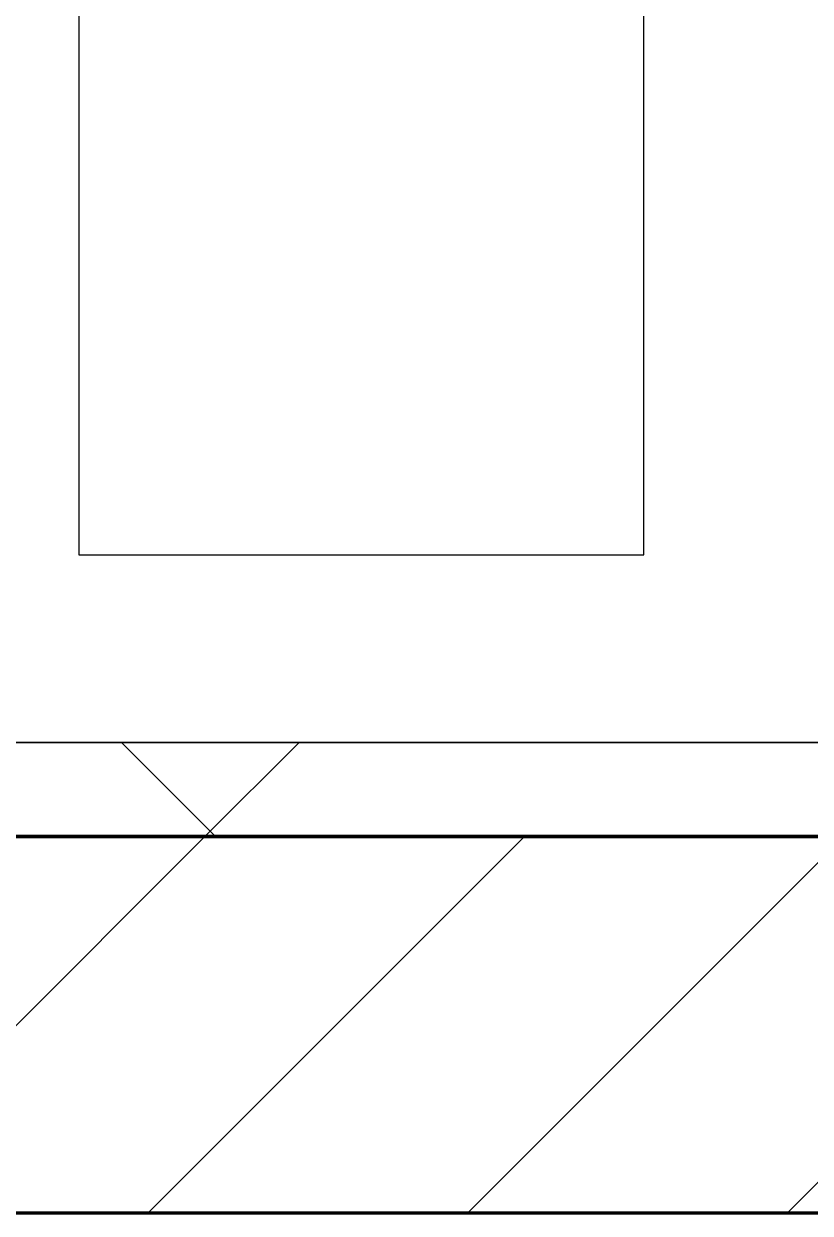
# Model space of a CAD drawing. Header units: millimetres. Extents: x -853432 to -773672, y -18171 to 22484.
# Drawn here: x -814262 to -813844, y -4021 to -3389 of the extents above; entities that cross this region are included whole.
import ezdxf
from ezdxf.xclip import XClip

# ---------------------------------------------------------------- set-up
doc = ezdxf.new("R2010")
doc.units = ezdxf.units.MM
doc.header["$XCLIPFRAME"] = 0
doc.layers.add('000 - WIPEOUT', color=250, linetype='Continuous')
doc.layers.add('A11_ALU.SOLID SHEET', color=2, linetype='Continuous')
for name, color, linetype, lineweight in [('A-GLAZ-CURT', 2, 'Continuous', 9), ('A-WALL', 5, 'Continuous', 35), ('A-WALL-FNSH', 2, 'Continuous', 35), ('A-WALL-PATT', 1, 'Continuous', 35)]:
    doc.layers.add(name, color=color, linetype=linetype, lineweight=lineweight)

# ---------------------------------------------------------------- blocks, each defined once
blk = doc.blocks.new('PPLS-PP19_Custom Tile Pattern - Custom Tile Pattern-V121-4251-01 ENLARGED CONCOURSE LEVEL - REFLECTED CEILING PLAN - SHEET 2')
at = {"layer": 'A-GLAZ-CURT'}
for p, q in [((-300, 0), (300, 0)), ((300, 0), (-300, 0)), ((195.99, 0), (206.25, 0)), ((206.25, 0), (195.99, 0)), ((207.24, 0), (213.31, 0)), ((213.31, 0), (207.24, 0)), ((230.06, 0), (300, 0)), ((-300, -50), (300, -50)), ((300, -50), (-300, -50))]:
    blk.add_line(p, q, dxfattribs=at)
for points, knots in [([(-126.5, 0), (-122.44, 0), (-108.71, 0), (-86.68, 0), (-63.44, 0), (-54.4, 0), (-48.53, 0), (-30.79, 0), (-18.03, 0), (8.61, 0), (15.02, 0), (22.91, 0), (31, 0), (39.04, 0), (51.19, 0), (58.74, 0), (61.34, 0), (61.45, 0)], [-5231.017328, -5231.017328, -5231.017328, -5231.017328, -4994.692869, -4542.524482, -4008.285538, -3689.699207, -3546.54457, -3315.260113, -2864.387349, -2439.246196, -2084.094819, -1956.422387, -1818.904206, -1645.594513, -1443.202566, -1228.752106, -1120.932285, -1120.932285, -1120.932285, -1120.932285]), ([(31.18, 0), (25.97, 0), (11.99, 0), (-16.92, 0), (-47.42, 0), (-65.77, 0), (-66.37, 0), (-66.38, 0)], [-4496.803627, -4496.803627, -4496.803627, -4496.803627, -4222.080604, -3745.412743, -2981.410125, -2542.574734, -2498.224237, -2498.224237, -2498.224237, -2498.224237]), ([(76.63, 0), (74.8, 0), (67.65, 0), (53.52, 0), (37, 0), (24.07, 0), (12.82, 0), (-2.9, 0), (-20.62, 0), (-32.81, 0), (-44.85, 0), (-51.43, 0), (-51.79, 0)], [-3095.572228, -3095.572228, -3095.572228, -3095.572228, -2950.589685, -2634.532728, -2313.748533, -2106.613311, -1925.670641, -1617.263037, -1290.787923, -1039.307308, -819.71621, -644.910881, -644.910881, -644.910881, -644.910881]), ([(-36.78, 0), (-32.43, 0), (-19.22, 0), (8.83, 0), (43.36, 0), (70.92, 0), (82.12, 0), (83.66, 0)], [-6191.144455, -6191.144455, -6191.144455, -6191.144455, -5862.463379, -5340.621928, -4573.028122, -4094.177415, -3869.465285, -3869.465285, -3869.465285, -3869.465285]), ([(30.82, 0), (29.27, 0), (20.14, 0), (3.54, 0), (-16.58, 0), (-34.76, 0), (-36.04, 0)], [-10462.034656, -10462.034656, -10462.034656, -10462.034656, -10363.088938, -9884.23066, -9424.652049, -9182.880979, -9182.880979, -9182.880979, -9182.880979]), ([(-30.52, 0), (-27.11, 0), (-17.83, 0), (5.99, 0), (22.06, 0), (37.44, 0), (45.92, 0), (57.76, 0), (63.44, 0), (68.21, 0)], [-2323.618664, -2323.618664, -2323.618664, -2323.618664, -2142.497158, -1716.209403, -1206.526904, -1089.329421, -901.315459, -753.071572, -495.328968, -495.328968, -495.328968, -495.328968]), ([(-15.19, 0), (-13.07, 0), (7.48, 0), (42.82, 0), (88.72, 0), (120.63, 0), (138.28, 0), (138.53, 0)], [-461.142613, -461.142613, -461.142613, -461.142613, -429.606584, -390.253598, -346.313304, -291.370682, -290.5735, -290.5735, -290.5735, -290.5735]), ([(-0.67, 0), (0.98, 0), (5.53, 0), (15.97, 0), (22.54, 0), (24.49, 0)], [-218.463951, -218.463951, -218.463951, -218.463951, -206.416616, -198.214427, -187.717507, -187.717507, -187.717507, -187.717507]), ([(70.61, 0), (66.16, 0), (55.8, 0), (39.61, 0), (24.74, 0), (8.89, 0), (-0.08, 0), (-0.6, 0)], [-4647.237329, -4647.237329, -4647.237329, -4647.237329, -4326.416877, -4098.545751, -3766.694881, -3333.063701, -3306.766811, -3306.766811, -3306.766811, -3306.766811]), ([(-0.58, 0), (0.72, 0), (5.7, 0), (13.15, 0), (21.24, 0), (24.62, 0), (24.72, 0), (24.72, 0)], [-4852.56215, -4852.56215, -4852.56215, -4852.56215, -4785.90057, -4596.498881, -4445.288762, -4384.376941, -4376.041937, -4376.041937, -4376.041937, -4376.041937]), ([(103.09, 0), (101.08, 0), (86.31, 0), (63.34, 0), (35.84, 0), (12, 0), (4.03, 0), (-0.18, 0), (-0.53, 0)], [-375.435014, -375.435014, -375.435014, -375.435014, -369.147452, -330.153101, -307.516438, -285.83788, -246.234814, -242.468447, -242.468447, -242.468447, -242.468447]), ([(24.69, 0), (24.54, 0), (20.99, 0), (15.48, 0), (10.8, 0), (9.63, 0)], [-4368.572414, -4368.572414, -4368.572414, -4368.572414, -4306.476363, -4080.000647, -3772.857994, -3772.857994, -3772.857994, -3772.857994]), ([(18.16, 0), (19.15, 0), (24.25, 0), (25.66, 0), (26.12, 0)], [-5700.113719, -5700.113719, -5700.113719, -5700.113719, -5554.232259, -5302.431367, -5302.431367, -5302.431367, -5302.431367]), ([(114.39, 0), (114.2, 0), (112.08, 0), (105.42, 0), (92.38, 0), (85.59, 0), (74.4, 0), (62.26, 0), (51.85, 0), (43.81, 0), (29.53, 0), (20.67, 0), (18.85, 0), (18.16, 0)], [-8148.58938, -8148.58938, -8148.58938, -8148.58938, -8105.191388, -7723.759874, -7531.75727, -7135.649961, -6924.452779, -6738.82075, -6548.303034, -6314.283804, -6135.05769, -5972.647715, -5832.674503, -5832.674503, -5832.674503, -5832.674503]), ([(27.44, 0), (27.9, 0), (29.54, 0), (38.07, 0), (53.39, 0), (71.67, 0), (84.83, 0), (86.01, 0), (92.51, 0), (94.33, 0)], [-5037.309798, -5037.309798, -5037.309798, -5037.309798, -4887.603822, -4705.298446, -4353.683244, -3960.84581, -3759.045785, -3336.541051, -2783.776468, -2783.776468, -2783.776468, -2783.776468]), ([(27.89, 0), (29.09, 0), (33.4, 0), (48.37, 0), (71.92, 0), (100.57, 0), (116.36, 0), (128.63, 0), (128.95, 0)], [-147.777612, -147.777612, -147.777612, -147.777612, -135.792042, -118.513713, -97.899267, -63.759246, -39.050993, -35.895543, -35.895543, -35.895543, -35.895543]), ([(53.18, 0), (53.06, 0), (52.22, 0), (44.99, 0), (36.46, 0), (30.82, 0)], [-622.740158, -622.740158, -622.740158, -622.740158, -566.066452, -360.610861, 0, 0, 0, 0]), ([(136.44, 0), (121.66, 0), (86.93, 0), (51.16, 0), (31.18, 0)], [-106.750556, -106.750556, -106.750556, -106.750556, -59.610984, 0, 0, 0, 0]), ([(168.37, 0), (167.68, 0), (162.47, 0), (147.02, 0), (109.77, 0), (76.86, 0), (57.82, 0), (46.51, 0), (41.18, 0), (36.02, 0), (35.54, 0), (35.54, 0)], [-543.375029, -543.375029, -543.375029, -543.375029, -530.793311, -458.593899, -401.860199, -357.622665, -341.267687, -334.000314, -326.15566, -319.318397, -317.489778, -317.489778, -317.489778, -317.489778]), ([(36.29, 0), (37.77, 0), (48.82, 0), (57.87, 0), (65.28, 0), (67.8, 0)], [-314.598523, -314.598523, -314.598523, -314.598523, -305.899624, -287.17622, -277.699086, -277.699086, -277.699086, -277.699086]), ([(61.47, 0), (61.47, 0), (61.21, 0), (54.61, 0), (53.71, 0), (53.56, 0)], [-1113.311073, -1113.311073, -1113.311073, -1113.311073, -1096.402191, -891.204116, -747.28819, -747.28819, -747.28819, -747.28819]), ([(68.35, 0), (75.66, 0), (98.06, 0), (124.45, 0), (132.42, 0), (134.6, 0)], [-277.002318, -277.002318, -277.002318, -277.002318, -249.500363, -194.761443, -152.241002, -152.241002, -152.241002, -152.241002]), ([(68.84, 0), (70.01, 0), (72.88, 0), (75.22, 0), (76.03, 0), (76.21, 0)], [-484.087222, -484.087222, -484.087222, -484.087222, -421.953223, -334.951786, -290.452333, -290.452333, -290.452333, -290.452333]), ([(76.22, 0), (75.58, 0), (73.64, 0), (71.05, 0), (70.61, 0)], [-193.634889, -193.634889, -193.634889, -193.634889, -31.537676, 0, 0, 0, 0]), ([(94.4, 0), (94.4, 0), (94.64, 0), (99.11, 0), (108.97, 0), (120.79, 0), (139.94, 0), (163.31, 0), (185.23, 0), (193.62, 0), (194.69, 0), (194.79, 0)], [-2348.345796, -2348.345796, -2348.345796, -2348.345796, -2310.419338, -2233.599744, -2052.234781, -1843.028543, -1530.39897, -1095.004608, -529.74427, -295.064701, -265.121568, -265.121568, -265.121568, -265.121568]), ([(129.02, 0), (129.02, 0), (124.41, 0), (122.35, 0), (114.96, 0), (108.04, 0), (103.09, 0)], [-35.386604, -35.386604, -35.386604, -35.386604, -31.430235, -22.807238, -15.488593, 0, 0, 0, 0]), ([(137.33, 0), (135.87, 0), (132.34, 0), (126.24, 0), (118.6, 0), (114.23, 0), (111.98, 0), (105.66, 0), (105.23, 0), (105.23, 0)], [-9761.703156, -9761.703156, -9761.703156, -9761.703156, -9677.714971, -9567.007022, -9453.21225, -9220.200448, -9012.77275, -8966.157302, -8929.495943, -8929.495943, -8929.495943, -8929.495943]), ([(105.26, 0), (105.52, 0), (111.01, 0), (112.65, 0), (113.59, 0)], [-8920.561005, -8920.561005, -8920.561005, -8920.561005, -8814.835624, -8577.462505, -8577.462505, -8577.462505, -8577.462505]), ([(128.58, 0), (128.8, 0), (130.16, 0), (134.34, 0), (137.17, 0)], [-633.326174, -633.326174, -633.326174, -633.326174, -627.736123, -618.981161, -618.981161, -618.981161, -618.981161]), ([(137.1, 0), (136, 0), (133.64, 0), (129.87, 0), (129.11, 0)], [-670.405967, -670.405967, -670.405967, -670.405967, -651.020627, -640.742133, -640.742133, -640.742133, -640.742133]), ([(137.65, 0), (143.01, 0), (152.78, 0), (161.24, 0), (162.19, 0), (162.75, 0)], [-618.494257, -618.494257, -618.494257, -618.494257, -602.094757, -592.980799, -581.414464, -581.414464, -581.414464, -581.414464]), ([(157.9, 0), (156.77, 0), (151.67, 0), (144.66, 0), (139.38, 0), (138.19, 0)], [-10292.955006, -10292.955006, -10292.955006, -10292.955006, -10098.273015, -9847.788484, -9778.307256, -9778.307256, -9778.307256, -9778.307256]), ([(193.8, 0), (193.33, 0), (190.11, 0), (183.13, 0), (171, 0), (161.95, 0), (161.28, 0), (158.35, 0), (157.85, 0), (157.77, 0)], [-11665.349007, -11665.349007, -11665.349007, -11665.349007, -11565.880756, -11105.624034, -10839.086983, -10768.332124, -10666.779182, -10580.760289, -10550.278881, -10550.278881, -10550.278881, -10550.278881]), ([(300, 0), (286.53, 0), (254.22, 0), (207.11, 0), (177.41, 0), (159.34, 0), (158.33, 0), (158.3, 0)], [-285.253232, -285.253232, -285.253232, -285.253232, -244.693688, -187.987675, -143.776725, -129.632772, -123.352749, -123.352749, -123.352749, -123.352749]), ([(159.07, 0), (159.13, 0), (160.84, 0), (165.21, 0), (174.15, 0), (185.98, 0), (200.52, 0), (206.04, 0), (206.26, 0)], [-115.643202, -115.643202, -115.643202, -115.643202, -114.681583, -87.660824, -65.295536, -41.623857, -24.459831, -23.741557, -23.741557, -23.741557, -23.741557]), ([(162.75, 0), (165.4, 0), (170.91, 0), (172.61, 0), (172.61, 0)], [-111.264224, -111.264224, -111.264224, -111.264224, -56.742688, -19.085662, -19.085662, -19.085662, -19.085662]), ([(247.1, 0), (246.76, 0), (245.04, 0), (238.34, 0), (226.56, 0), (221.1, 0), (200.27, 0), (182.99, 0), (174.27, 0), (169.67, 0), (168.99, 0)], [-9649.085549, -9649.085549, -9649.085549, -9649.085549, -9581.591397, -9406.094246, -9221.510254, -9016.44624, -8717.832359, -8253.978395, -8152.463617, -8069.855175, -8069.855175, -8069.855175, -8069.855175]), ([(215.22, 0), (214.62, 0), (210.55, 0), (203.98, 0), (187.54, 0), (175.3, 0), (169.49, 0)], [-203.825446, -203.825446, -203.825446, -203.825446, -198.527383, -184.406837, -162.427601, -142.916156, -142.916156, -142.916156, -142.916156]), ([(171.51, 0), (176.48, 0), (193.23, 0), (201.73, 0), (208.81, 0), (213.9, 0), (241.96, 0), (266.73, 0), (281.71, 0), (291.71, 0), (296.52, 0), (297.86, 0), (298.09, 0)], [-7971.819559, -7971.819559, -7971.819559, -7971.819559, -7784.112253, -7606.717214, -7289.299508, -7042.621073, -6582.165592, -6068.460911, -5766.029927, -5566.724884, -5280.360606, -5199.253518, -5199.253518, -5199.253518, -5199.253518]), ([(172.07, 0), (177.66, 0), (187.87, 0), (200.2, 0), (204.72, 0), (206.2, 0)], [-255.364076, -255.364076, -255.364076, -255.364076, -237.955587, -223.92608, -218.511851, -218.511851, -218.511851, -218.511851]), ([(206.73, 0), (207.3, 0), (210.06, 0), (213.96, 0), (215.11, 0)], [-217.881436, -217.881436, -217.881436, -217.881436, -215.862851, -208.75215, -208.75215, -208.75215, -208.75215]), ([(300, 0), (288.22, 0), (262, 0), (230.43, 0), (219.94, 0), (219.02, 0)], [-12528.858583, -12528.858583, -12528.858583, -12528.858583, -11905.454923, -11162.864862, -10856.732305, -10856.732305, -10856.732305, -10856.732305]), ([(219.9, 0), (220.86, 0), (227.84, 0), (242.06, 0), (246.54, 0), (246.96, 0)], [-10670.940496, -10670.940496, -10670.940496, -10670.940496, -10511.382485, -9925.173265, -9834.877357, -9834.877357, -9834.877357, -9834.877357]), ([(284.76, 0), (284.76, 0), (285.09, 0), (287.47, 0), (293.59, 0), (297.76, 0), (300, 0)], [-4110.630118, -4110.630118, -4110.630118, -4110.630118, -4053.389046, -3959.664717, -3862.421465, -3746.95702, -3746.95702, -3746.95702, -3746.95702]), ([(297.38, 0), (295.84, 0), (291.62, 0), (285.38, 0), (284.87, 0)], [-4803.172655, -4803.172655, -4803.172655, -4803.172655, -4358.271401, -4143.037883, -4143.037883, -4143.037883, -4143.037883])]:
    blk.add_open_spline(points, degree=3, knots=knots, dxfattribs=at)
for points in [[(24.49, 0), (25.23, 0), (25.72, 0), (26.04, 0)], [(80.35, 0), (79.57, 0), (78.27, 0), (76.63, 0)], [(84.06, 0), (83.48, 0), (82.41, 0), (81.72, 0)], [(168.74, 0), (168.74, 0), (169.81, 0), (171.51, 0)], [(195.11, 0), (194.91, 0), (194.44, 0), (193.8, 0)], [(206.82, 0), (213.88, 0), (220, 0), (230.06, 0)]]:
    blk.add_open_spline(points, degree=3, dxfattribs=at)
blk = doc.blocks.new('PPLS-PP19_Custom Tile Pattern - Custom Tile Pattern-V122-4251-01 ENLARGED CONCOURSE LEVEL - REFLECTED CEILING PLAN - SHEET 2')
at = {"layer": 'A-GLAZ-CURT'}
for p, q in [((-300, 0), (300, 0)), ((300, 0), (-300, 0)), ((-293.07, 0), (-275.75, 0)), ((-275.75, 0), (-293.07, 0)), ((-222.32, 0), (-205, 0)), ((-205, 0), (-222.32, 0)), ((-300, -50), (300, -50)), ((300, -50), (-300, -50))]:
    blk.add_line(p, q, dxfattribs=at)
at = {"layer": 'A-GLAZ-CURT', "flags": 128}
for points in [[(-300, 0), (-291.56, 0), (-283.3, 0), (-275.2, 0), (-267.26, 0), (-259.45, 0), (-251.77, 0), (-244.2, 0), (-236.74, 0), (-229.36, 0), (-222.06, 0), (-214.83, 0), (-207.71, 0), (-200.76, 0), (-194.02, 0), (-187.54, 0)], [(-160.27, 0), (-164.95, 0), (-169.65, 0), (-174.47, 0), (-179.49, 0), (-184.81, 0), (-190.44, 0), (-196.37, 0), (-202.58, 0), (-209.04, 0), (-215.73, 0), (-222.63, 0), (-229.72, 0), (-236.97, 0), (-244.39, 0), (-251.96, 0), (-259.67, 0), (-267.51, 0), (-275.48, 0), (-283.55, 0), (-291.73, 0), (-300, 0)], [(-186.92, 0), (-181.38, 0), (-175.58, 0), (-170.25, 0), (-165.64, 0), (-162.01, 0), (-159.53, 0), (-157.46, 0), (-154.52, 0), (-149.42, 0), (-141.84, 0), (-132.81, 0), (-126.08, 0)]]:
    blk.add_lwpolyline(points, dxfattribs=at)
at = {"layer": 'A-GLAZ-CURT'}
for points, knots in [([(-300, 0), (-284.65, 0), (-236.57, 0), (-174.61, 0), (-129.95, 0), (-110.8, 0), (-99.5, 0), (-91.46, 0)], [-5323.127839, -5323.127839, -5323.127839, -5323.127839, -4502.809032, -2700.551212, -1002.059161, -460.363443, 0, 0, 0, 0]), ([(-186.93, 0), (-195.66, 0), (-224.93, 0), (-262.56, 0), (-294.48, 0), (-300, 0)], [-15762.848151, -15762.848151, -15762.848151, -15762.848151, -15131.813646, -13729.592194, -13439.944408, -13439.944408, -13439.944408, -13439.944408]), ([(-186.92, 0), (-192.56, 0), (-210.35, 0), (-232.01, 0), (-255.22, 0), (-262.59, 0), (-264.9, 0), (-265.4, 0)], [-1723.539919, -1723.539919, -1723.539919, -1723.539919, -1400.429864, -858.079193, -543.655514, -208.940337, 0, 0, 0, 0]), ([(-258.6, 0), (-257.91, 0), (-257.02, 0), (-256.02, 0), (-255.88, 0)], [-5722.54675, -5722.54675, -5722.54675, -5722.54675, -5657.471696, -5647.400895, -5647.400895, -5647.400895, -5647.400895]), ([(-255.81, 0), (-252.63, 0), (-241.03, 0), (-225.99, 0), (-213.1, 0), (-200.75, 0), (-192.83, 0), (-187.88, 0)], [-5645.734042, -5645.734042, -5645.734042, -5645.734042, -5413.335975, -5017.494783, -4832.723979, -4666.091899, -4378.324359, -4378.324359, -4378.324359, -4378.324359]), ([(-187.78, 0), (-190.99, 0), (-202.64, 0), (-216.65, 0), (-231.26, 0), (-233.46, 0), (-234, 0)], [-1593.461244, -1593.461244, -1593.461244, -1593.461244, -1422.553702, -978.033455, -846.069444, -682.911962, -682.911962, -682.911962, -682.911962]), ([(-233.49, 0), (-233.44, 0), (-232.38, 0), (-230.74, 0), (-225.3, 0), (-223.63, 0)], [-455.274641, -455.274641, -455.274641, -455.274641, -440.605512, -119.536984, 0, 0, 0, 0]), ([(-223.63, 0), (-219.39, 0), (-206.63, 0), (-194.29, 0), (-186.93, 0)], [-5463.295695, -5463.295695, -5463.295695, -5463.295695, -5161.076232, -4764.286621, -4764.286621, -4764.286621, -4764.286621]), ([(-133.82, 0), (-135.51, 0), (-137.8, 0), (-149.31, 0), (-162.01, 0), (-174.57, 0), (-184.02, 0), (-186.93, 0)], [-2731.647847, -2731.647847, -2731.647847, -2731.647847, -2418.507304, -2308.929706, -2113.765672, -1763.376603, -1608.559613, -1608.559613, -1608.559613, -1608.559613]), ([(-72.93, 0), (-75.51, 0), (-91.45, 0), (-127.82, 0), (-167.88, 0), (-186.86, 0)], [-19442.345229, -19442.345229, -19442.345229, -19442.345229, -18935.241197, -17136.203329, -15764.469164, -15764.469164, -15764.469164, -15764.469164]), ([(-137.88, 0), (-140.56, 0), (-147.66, 0), (-147.69, 0), (-158.72, 0), (-174.02, 0), (-181.08, 0), (-186.26, 0), (-186.76, 0)], [-3187.727384, -3187.727384, -3187.727384, -3187.727384, -2919.378265, -2477.344047, -2237.412286, -2029.680487, -1755.085331, -1726.685667, -1726.685667, -1726.685667, -1726.685667]), ([(-186.42, 0), (-186.13, 0), (-180.73, 0), (-169.02, 0), (-152.12, 0), (-136.84, 0), (-127.33, 0), (-124.19, 0), (-123.43, 0), (-123.28, 0)], [-4755.090697, -4755.090697, -4755.090697, -4755.090697, -4739.070012, -4465.409639, -4149.119819, -3839.893365, -3647.167523, -3488.92562, -3439.852845, -3439.852845, -3439.852845, -3439.852845]), ([(-185.9, 0), (-180.08, 0), (-171.51, 0), (-158.7, 0), (-157.22, 0)], [-4339.918005, -4339.918005, -4339.918005, -4339.918005, -4000.813434, -3840.635403, -3840.635403, -3840.635403, -3840.635403])]:
    blk.add_open_spline(points, degree=3, knots=knots, dxfattribs=at)
blk = doc.blocks.new('*U634')
at = {"layer": 'A-GLAZ-CURT'}
for name, p in [('PPLS-PP19_Custom Tile Pattern - Custom Tile Pattern-V121-4251-01 ENLARGED CONCOURSE LEVEL - REFLECTED CEILING PLAN - SHEET 2', (21602.37, -7350)), ('PPLS-PP19_Custom Tile Pattern - Custom Tile Pattern-V122-4251-01 ENLARGED CONCOURSE LEVEL - REFLECTED CEILING PLAN - SHEET 2', (22202.37, -7350))]:
    blk.add_blockref(name, p, dxfattribs=at)
blk = doc.blocks.new('*U1051')
at = {"color": 3}
blk.add_wipeout([(-437.5, 8950), (437.5, 8950), (437.5, 8650), (-437.5, 8650)], dxfattribs=at).dxf.layer = '000 - WIPEOUT'
at = {"layer": 'A11_ALU.SOLID SHEET', "color": 0, "linetype": 'ByBlock'}
blk.add_lwpolyline([(-437.5, 8650), (437.5, 8650), (437.5, 8950), (-437.5, 8950)], close=True, dxfattribs=at)
blk = doc.blocks.new('*U1213')
blk.add_lwpolyline([(22690, -750), (19166.45, -750), (19116.45, -700), (18966.44, -550), (-101025.39, -550), (-101025.39, -6704.96), (-96300, -6704.96), (-96300, -7350), (-94497.63, -7350), (17250, -7350), (17250, -6849.96), (18300, -6849.96), (22690, -6849.96)], close=True)
at = {"layer": 'A11_ALU.SOLID SHEET', "color": 0, "linetype": 'ByBlock', "rotation": 90}
blk.add_blockref('*U1051', (-60600, -6813), dxfattribs=at)

msp = doc.modelspace()

# ---------------------------------------------------------------- block references
at = {"layer": 'A11_ALU.SOLID SHEET'}
ref = msp.add_blockref('*U1213', (-744682.37, 3579.02), dxfattribs=at)
XClip(ref).set_block_clipping_path([(-104690.1238047112, -9620.0029952966), (-34092.6543255156, 14392.9971737705)])

# ---------------------------------------------------------------- next in the draw order: hatches: boundary and pattern name
at = {"layer": 'A-WALL-PATT', "lineweight": 9}
h = msp.add_hatch(dxfattribs=at)
h.set_pattern_fill('FP_4', color=256, style=0, pattern_type=2)
h.set_pattern_definition([(45, (0, 0), (-212.13203, 212.13203), []), (135, (0, 0), (-212.13203, -212.13203), [])])
h.paths.add_polyline_path([(-779464.45, -3820.98), (-778775.03, -3820.98), (-778775.03, -3770.98), (-827933.88, -3770.98), (-828045.79, -3820.98), (-779602.34, -3820.98)])
h.paths.add_polyline_path([(-828965.42, -3820.98), (-828156.1, -3820.98), (-828044.19, -3770.98), (-841032.37, -3770.98), (-841032.37, -3820.98), (-829103.3, -3820.98)])
h = msp.add_hatch(dxfattribs=at)
h.set_pattern_fill('FP_2', color=256, style=0, pattern_type=2)
h.set_pattern_definition([(45, (0, 0), (-84.852814, 84.852814), [])])
h.paths.add_polyline_path([(-779326.57, -4020.98), (-778775.03, -4020.98), (-778775.03, -3820.98), (-828045.79, -3820.98), (-828336.65, -3950.93), (-828355, -3909.85), (-828156.1, -3820.98), (-841232.37, -3820.98), (-841232.37, -4020.98), (-779878.11, -4020.98)])
h.paths.add_polyline_path([(-828280, -3860.98), (-828285, -3859.64), (-828288.66, -3855.98), (-828289.66, -3848.39), (-828287.07, -3844.76), (-828282.59, -3841.32), (-828280, -3840.98), (-828272.93, -3843.91), (-828270.34, -3848.39), (-828270.34, -3851.81), (-828272.93, -3858.05), (-828279.18, -3860.64)])

# ---------------------------------------------------------------- next in the draw order: linework, layer by layer
at = {"layer": 'A-WALL', "color": 7, "lineweight": 70}
for p, q in [((-816380, -3820.98), (-813980, -3820.98)), ((-813980, -3820.98), (-816380, -3820.98)), ((-813980, -3820.98), (-812780, -3820.98)), ((-812780, -3820.98), (-813980, -3820.98)), ((-813980, -4020.98), (-816380, -4020.98)), ((-812780, -4020.98), (-813980, -4020.98))]:
    msp.add_line(p, q, dxfattribs=at)
at = {"layer": 'A-WALL-FNSH', "color": 250}
for p, q in [((-816380, -3770.98), (-813980, -3770.98)), ((-813980, -3770.98), (-812780, -3770.98))]:
    msp.add_line(p, q, dxfattribs=at)

# ---------------------------------------------------------------- next in the draw order: block references
msp.add_blockref('*U634', (-835882.37, 3579.02))

doc.saveas('drawing.dxf')
